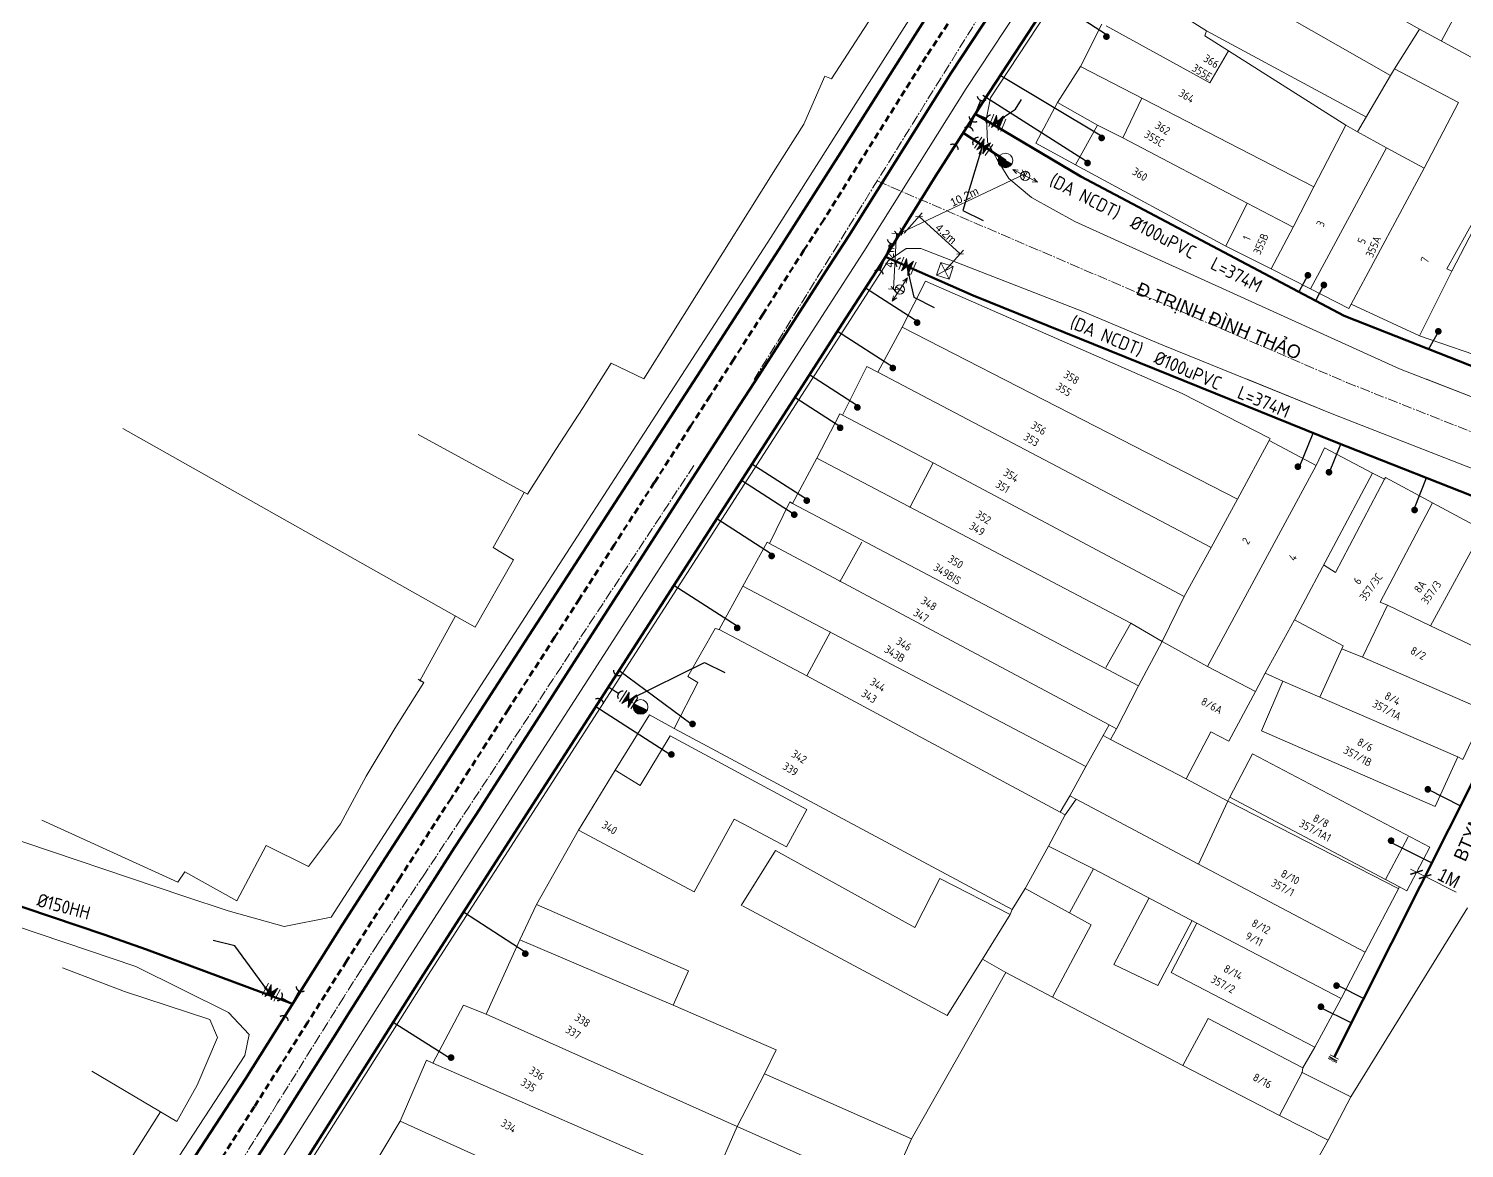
# Model space of a CAD drawing. Header units: inches. Extents: x 595615 to 1194060, y 1190840 to 2385448.
# Drawn here: x 596357.3 to 596464.9, y 1191717.7 to 1191801.6 of the extents above; entities that cross this region are included whole.
import ezdxf
from ezdxf.enums import TextEntityAlignment as Align

# ---------------------------------------------------------------- set-up
doc = ezdxf.new("R2010")
doc.units = ezdxf.units.IN
doc.header["$MEASUREMENT"] = 0
doc.linetypes.add('CENTER2', pattern=[1.125, 0.75, -0.125, 0.125, -0.125])
doc.linetypes.add('DASHED', pattern=[0.75, 0.5, -0.25])
doc.layers.get('Defpoints').update_dxf_attribs({"color": 1})
for name, color, linetype, lineweight in [('Chitiet', 4, 'Continuous', 9), ('DN 100 uPVC', 4, 'Continuous', 50), ('DN 150 CI', 4, 'Continuous', 50), ('DN 200 uPVC', 4, 'Continuous', 50), ('DN 25 PE', 40, 'Continuous', 30), ('DUONG CACH LE', 112, 'Continuous', 5), ('Hogacong', 45, 'Continuous', 5), ('KICH THUOT VAN', 3, 'Continuous', 5), ('NAM-CDAI', 220, 'Continuous', 25), ('Nen tim duong', 9, 'CENTER2', 0), ('Nen_HIEP TAN_TP', 9, 'Continuous', 0), ('Nen_HTHANH-TP', 9, 'Continuous', 0), ('Nen_SN-HTHANH-TP_new', 7, 'Continuous', 0), ('Nen_SN_HTHANH_old', 9, 'Continuous', 0), ('ONG BTCT', 61, 'DASHED', 100), ('ONG CAP 2 (DADT)', 140, 'Continuous', 70), ('ONG CAP 3 (DADT)', 221, 'Continuous', 50), ('ONGCAP2', 5, 'Continuous', 20), ('TEXT PIPE', 3, 'Continuous', 25), ('Text_GiaoThong', 142, 'Continuous', 0), ('TLK 15', 220, 'Continuous', 20), ('Trucuuhoa', 1, 'Continuous', 15), ('Trudien', 95, 'Continuous', 13), ('VAN', 7, 'Continuous', 20)]:
    doc.layers.add(name, color=color, linetype=linetype, lineweight=lineweight)
doc.layers.add('ki hieu van', color=170, linetype='Continuous')
doc.styles.add('Giao Thong', font='VAPTIMN_0.TTF', dxfattribs={"height": 1})
doc.styles.add('Kichthuoc', font='vn.shx', dxfattribs={"height": 0.6, "bigfont": 'bigfont.shx'})
doc.styles.add('Sonha_QTB', font='isocp.shx', dxfattribs={"height": 0.6, "bigfont": 'bigfont.shx'})
doc.styles.add('text', font='isocp2.shx')
doc.styles.add('VNI-HC', font='VHELVCN_0.TTF')
doc.dimstyles.new('d1', dxfattribs={"dimscale": 2, "dimtxt": 0.18, "dimasz": 0.18, "dimexe": 0.18, "dimexo": 0.02, "dimgap": 0.05, "dimtad": 2, "dimdec": 1, "dimrnd": 0.05, "dimzin": 0, "dimdsep": 46, "dimtxsty": 'Kichthuoc', "dimblk": 'OBLIQUE', "dimcen": 0.09, "dimclrd": 256, "dimclre": 256, "dimclrt": 256, "dimadec": 0, "dimazin": 0, "dimtfac": 1, "dimtdec": 1, "dimtofl": 0, "dimtmove": 0, "dimatfit": 3, "dimfxl": 1, "dimtolj": 1, "dimtzin": 0, "dimlwd": -1, "dimlwe": -1, "dimarcsym": 0})
doc.dimstyles.new('DUONG KICH THUOC', dxfattribs={"dimtxt": 1, "dimasz": 0.7, "dimexe": 0.5, "dimexo": 0.3, "dimgap": 0.2, "dimtad": 1, "dimzin": 0, "dimdsep": 46, "dimtxsty": 'VNI-HC', "dimblk": 'ARCHTICK', "dimcen": 0.09, "dimdle": 0.5, "dimclrd": 256, "dimclre": 256, "dimclrt": 256, "dimadec": 0, "dimazin": 0, "dimtfac": 1, "dimtofl": 0, "dimtmove": 0, "dimatfit": 3, "dimfxl": 1, "dimtolj": 1, "dimtzin": 0, "dimlwd": -1, "dimlwe": -1, "dimarcsym": 0})

# ---------------------------------------------------------------- blocks, each defined once
blk = doc.blocks.new('VAN')
at = {"layer": 'VAN'}
h = blk.add_hatch(color=256, dxfattribs=at)
h.paths.add_polyline_path([(0.21, -0.5), (0.49, 0), (0.21, 0.5)])
h.paths.add_polyline_path([(0.77, 0.5), (0.49, 0), (0.77, -0.5)])
at = {"layer": 'VAN', "ltscale": 100}
for p, q in [((0, 0.5), (0, -0.5)), ((0.77, -0.5), (0.21, 0.5)), ((0.21, -0.5), (0.77, 0.5)), ((0.21, 0.5), (0.21, -0.5)), ((0.77, 0.5), (0.77, -0.5)), ((0.98, 0.5), (0.98, -0.5))]:
    blk.add_line(p, q, dxfattribs=at)
blk = doc.blocks.new('TE+VAN')
at = {"layer": 'Chitiet', "ltscale": 100, "const_width": 0.1}
for points in [[(-0.35, 1.28, 0.571257), (0.35, 1.28)], [(1.1, 0.35, 0.571257), (1.1, -0.35)], [(0.35, -1.28, 0.571257), (-0.35, -1.28)]]:
    blk.add_lwpolyline(points, format="xyb", dxfattribs=at)
for points in [[(0, -1.08), (0, 1.08)], [(0.9, 0), (0, 0)]]:
    blk.add_lwpolyline(points, dxfattribs=at)
at = {"layer": 'VAN'}
blk.add_blockref('VAN', (1.3, 0), dxfattribs=at)
blk = doc.blocks.new('BIT')
at = {"layer": 'Chitiet', "ltscale": 100}
for p, q in [((0.35, 0), (-0.35, 0)), ((-0.3, -0.16), (-0.35, -0.21)), ((0.35, -0.16), (-0.35, -0.16)), ((-0.18, -0.16), (-0.34, -0.33)), ((-0.06, -0.16), (-0.22, -0.33)), ((0.07, -0.16), (-0.09, -0.33)), ((0.19, -0.16), (0.03, -0.33)), ((0.32, -0.16), (0.15, -0.33)), ((0.35, -0.25), (0.28, -0.33))]:
    blk.add_line(p, q, dxfattribs=at)
blk = doc.blocks.new('TRU DIEN TRON')
at = {"layer": 'Trudien'}
for p, q in [((-0.66, 0.15), (-1.05, 0)), ((-1.05, 0), (1.05, 0)), ((-0.66, -0.15), (-1.05, 0)), ((0, -0.35), (0, 0.35)), ((0.66, 0.15), (1.05, 0)), ((0.66, -0.15), (1.05, 0))]:
    blk.add_line(p, q, dxfattribs=at)
blk.add_circle((0, 0), 0.35, dxfattribs=at)
blk = doc.blocks.new('Hoga')
at = {"layer": 'Hogacong'}
for p, q in [((-0.5, 0.5), (0.5, -0.5)), ((-0.5, -0.5), (0.5, 0.5))]:
    blk.add_line(p, q, dxfattribs=at)
blk.add_lwpolyline([(-0.5, -0.5), (0.5, -0.5), (0.5, 0.5), (-0.5, 0.5)], close=True, dxfattribs=at)
blk = doc.blocks.new('_Oblique')
at = {"color": 0, "linetype": 'ByBlock', "lineweight": -2}
blk.add_line((-0.5, -0.5), (0.5, 0.5), dxfattribs=at)
blk = doc.blocks.new('*D49')
at = {"layer": 'Defpoints', "color": 0}
for p in [(596422.84, 1191786.26), (596422.12, 1191782.12), (596422.6, 1191782.09)]:
    blk.add_point(p, dxfattribs=at)
at = {"layer": 'KICH THUOT VAN'}
for p, q in [((596422.8, 1191786.26), (596422, 1191786.31)), ((596422.36, 1191786.28), (596422.12, 1191782.12)), ((596422.56, 1191782.09), (596421.76, 1191782.14))]:
    blk.add_line(p, q, dxfattribs=at)
at = {"layer": 'KICH THUOT VAN', "xscale": 0.36, "yscale": 0.36, "zscale": 0.36}
for p, rotation in [((596422.36, 1191786.28), 86.68574652316339), ((596422.12, 1191782.12), 266.6857465231634)]:
    blk.add_blockref('_Oblique', p, dxfattribs=dict(at, rotation=rotation))
at = {"layer": 'KICH THUOT VAN', "insert": (596421.86, 1191784.63), "char_height": 0.6, "attachment_point": 5, "rotation": 86.6857, "style": 'Kichthuoc'}
blk.add_mtext('\\A1;4.2m', dxfattribs=at)
blk = doc.blocks.new('*D50')
at = {"layer": 'Defpoints', "color": 0}
for p in [(596422.89, 1191786.29), (596427.13, 1191784.76), (596425.98, 1191783.49)]:
    blk.add_point(p, dxfattribs=at)
at = {"layer": 'KICH THUOT VAN'}
for p, q in [((596422.92, 1191786.32), (596424.28, 1191787.83)), ((596424.04, 1191787.56), (596427.13, 1191784.76)), ((596426.01, 1191783.52), (596427.37, 1191785.03))]:
    blk.add_line(p, q, dxfattribs=at)
at = {"layer": 'KICH THUOT VAN', "xscale": 0.36, "yscale": 0.36, "zscale": 0.36}
for p, rotation in [((596424.04, 1191787.56), 137.7972611343337), ((596427.13, 1191784.76), 317.7972611343337)]:
    blk.add_blockref('_Oblique', p, dxfattribs=dict(at, rotation=rotation))
at = {"layer": 'KICH THUOT VAN', "insert": (596426.06, 1191786.27), "char_height": 0.6, "attachment_point": 5, "rotation": 317.7973, "style": 'Kichthuoc'}
blk.add_mtext('\\A1;4.2m', dxfattribs=at)
blk = doc.blocks.new('*D51')
at = {"layer": 'Defpoints', "color": 0}
for p in [(596431.94, 1191790.74), (596432, 1191790.61), (596422.84, 1191786.26)]:
    blk.add_point(p, dxfattribs=at)
at = {"layer": 'KICH THUOT VAN'}
for p, q in [((596422.78, 1191786.38), (596431.94, 1191790.74)), ((596431.98, 1191790.65), (596431.78, 1191791.06)), ((596422.83, 1191786.29), (596422.63, 1191786.71))]:
    blk.add_line(p, q, dxfattribs=at)
at = {"layer": 'KICH THUOT VAN', "xscale": 0.36, "yscale": 0.36, "zscale": 0.36}
for p, rotation in [((596431.94, 1191790.74), 25.43259515850598), ((596422.78, 1191786.38), 205.432595158506)]:
    blk.add_blockref('_Oblique', p, dxfattribs=dict(at, rotation=rotation))
at = {"layer": 'KICH THUOT VAN', "insert": (596427.44, 1191789.04), "char_height": 0.6, "attachment_point": 5, "rotation": 25.4326, "style": 'Kichthuoc'}
blk.add_mtext('\\A1;10.2m', dxfattribs=at)
blk = doc.blocks.new('TLK 15')
at = {"layer": 'TLK 15', "linetype": 'Continuous', "const_width": 0.25}
blk.add_lwpolyline([(-0.125, 0, 1), (0.125, 0, 1)], format="xyb", close=True, dxfattribs=at)
blk = doc.blocks.new('_ArchTick')
at = {"color": 0, "linetype": 'ByBlock', "const_width": 0.15}
blk.add_lwpolyline([(-0.5, -0.5), (0.5, 0.5)], dxfattribs=at)
blk = doc.blocks.new('Trucuuhoa100')
at = {"layer": 'Trucuuhoa', "linetype": 'Continuous'}
blk.add_hatch(color=256, dxfattribs=at).paths.add_polyline_path([(0.55, 0, 0.414373), (0, 0.55, 0.414055), (-0.55, 0)])
blk.add_line((-0.55, 0), (0.55, 0), dxfattribs=at)
at = {"layer": 'Trucuuhoa', "linetype": 'Continuous', "flags": 128}
blk.add_lwpolyline([(0.55, -0.02), (0.89, -0.02)], dxfattribs=at)
at = {"layer": 'Trucuuhoa', "linetype": 'Continuous'}
blk.add_circle((0, 0), 0.551, dxfattribs=at)
blk = doc.blocks.new('*D140')
at = {"layer": 'Defpoints', "color": 0}
for p in [(596461.34, 1191738.4), (596461.98, 1191738.08), (596461.98, 1191738.08)]:
    blk.add_point(p, dxfattribs=at)
at = {"layer": 'DUONG CACH LE'}
for p, q in [((596461.47, 1191738.67), (596461.56, 1191738.85)), ((596460.89, 1191738.63), (596461.98, 1191738.08)), ((596461.98, 1191738.08), (596464.31, 1191736.91)), ((596462.11, 1191738.35), (596462.2, 1191738.53))]:
    blk.add_line(p, q, dxfattribs=at)
at = {"layer": 'DUONG CACH LE', "xscale": 0.7, "yscale": 0.7, "zscale": 0.7}
for p, rotation in [((596461.34, 1191738.4), 153.3030805866794), ((596461.98, 1191738.08), 333.3030805866794)]:
    blk.add_blockref('_ArchTick', p, dxfattribs=dict(at, rotation=rotation))
at = {"layer": 'DUONG CACH LE', "insert": (596463.77, 1191737.97), "char_height": 1, "attachment_point": 5, "rotation": 333.3031, "style": 'VNI-HC'}
blk.add_mtext('\\A1;1M', dxfattribs=at)

msp = doc.modelspace()

# ---------------------------------------------------------------- linework, layer by layer
at = {"layer": 'DN 100 uPVC'}
for points in [[(596430.514, 1191791.762), (596427.35, 1191793.844)], [(596421.515, 1191784.534), (596428.103, 1191781.637), (596455.279, 1191770.648), (596479.14, 1191761.244), (596524.333, 1191744.56), (596558.656, 1191730.195), (596583.782, 1191721.086), (596650.604, 1191689.966), (596704.037, 1191667.665), (596743.859, 1191656.536), (596751.991, 1191654.504)], [(596474.535, 1191763.059), (596455.173, 1191724.557)]]:
    msp.add_lwpolyline(points, dxfattribs=at)
at = {"layer": 'DN 150 CI'}
msp.add_lwpolyline([(596343.043, 1191740.439), (596347.119, 1191739.068), (596362.932, 1191733.748), (596366.131, 1191732.623), (596377.069, 1191728.544)], dxfattribs=at)
at = {"layer": 'DN 200 uPVC'}
msp.add_lwpolyline([(596428.254, 1191795.263), (596436.183, 1191790.574), (596455.902, 1191780.116), (596491.15, 1191766.249), (596536.002, 1191749.348), (596586.011, 1191730.238), (596630.448, 1191709.025), (596669.61, 1191691.214), (596680.302, 1191686.263), (596728.715, 1191669.115), (596769.45, 1191658.271)], dxfattribs=at)
at = {"layer": 'DN 25 PE'}
for p, q in [((596438.091, 1191801.172), (596433.923, 1191803.912)), ((596437.732, 1191793.577), (596430.131, 1191798.145)), ((596436.799, 1191791.573), (596428.814, 1191796.635)), ((596453.192, 1191783.16), (596452.527, 1191781.906)), ((596424.023, 1191779.61), (596420.019, 1191782.194)), ((596454.391, 1191782.43), (596453.765, 1191781.249)), ((596422.2, 1191776.203), (596417.928, 1191778.954)), ((596462.975, 1191778.955), (596462.243, 1191777.621)), ((596419.421, 1191773.376), (596415.827, 1191775.691)), ((596418.253, 1191771.724), (596414.732, 1191773.991)), ((596452.568, 1191768.809), (596453.588, 1191771.332)), ((596454.776, 1191768.268), (596455.656, 1191770.499)), ((596415.748, 1191766.265), (596411.513, 1191768.992)), ((596414.687, 1191765.213), (596410.723, 1191767.766)), ((596461.194, 1191765.687), (596462.091, 1191767.963)), ((596412.991, 1191762.241), (596408.873, 1191764.893)), ((596410.408, 1191756.851), (596405.663, 1191759.907)), ((596406.936, 1191749.525), (596401.542, 1191753.543)), ((596405.351, 1191747.235), (596399.803, 1191750.807)), ((596462.186, 1191744.623), (596464.642, 1191743.388)), ((596459.432, 1191740.646), (596462.49, 1191739.108)), ((596394.522, 1191732.427), (596389.888, 1191735.411)), ((596455.465, 1191729.907), (596457.379, 1191728.944)), ((596454.048, 1191728.325), (596456.458, 1191727.113)), ((596388.958, 1191724.389), (596384.604, 1191727.145))]:
    msp.add_line(p, q, dxfattribs=at)
at = {"layer": 'Nen tim duong'}
for p, q in [((596411.673, 1191775.336), (596436.51, 1191815.416)), ((596420.901, 1191790.227), (596456.083, 1191775.131)), ((596456.083, 1191775.131), (596472.928, 1191768.455)), ((596407.158, 1191768.892), (596390.339, 1191743.368)), ((596390.339, 1191743.368), (596386.953, 1191738.256)), ((596386.953, 1191738.256), (596383.467, 1191733.053)), ((596383.467, 1191733.053), (596380.91, 1191729.051)), ((596380.91, 1191729.051), (596375.956, 1191721.117)), ((596375.956, 1191721.117), (596371.492, 1191713.933))]:
    msp.add_line(p, q, dxfattribs=at)
at = {"layer": 'Nen_HIEP TAN_TP'}
for p, q in [((596419.955, 1191797.06), (596428.485, 1191810.52)), ((596421.885, 1191804.68), (596417.485, 1191797.88)), ((596416.975, 1191798.08), (596416.525, 1191797.06)), ((596417.485, 1191797.88), (596416.975, 1191798.08)), ((596412.925, 1191785.98), (596419.955, 1191797.06)), ((596416.525, 1191797.06), (596415.405, 1191794.48)), ((596415.405, 1191794.48), (596413.285, 1191791.14)), ((596413.285, 1191791.14), (596403.415, 1191775.4)), ((596386.477, 1191745.115), (596412.925, 1191785.98)), ((596400.955, 1191776.56), (596398.855, 1191773.24)), ((596400.955, 1191776.56), (596403.415, 1191775.4)), ((596398.855, 1191773.24), (596396.805, 1191770.09)), ((596390.765, 1191756.79), (596364.355, 1191771.66)), ((596386.485, 1191771.23), (596394.695, 1191766.74)), ((596396.805, 1191770.09), (596394.695, 1191766.74)), ((596394.445, 1191766.87), (596392.105, 1191762.74)), ((596392.105, 1191762.74), (596393.635, 1191761.83)), ((596393.635, 1191761.83), (596390.765, 1191756.79)), ((596389.295, 1191757.62), (596386.625, 1191752.76)), ((596386.485, 1191752.88), (596386.905, 1191752.63)), ((596386.625, 1191752.76), (596386.905, 1191752.63)), ((596386.485, 1191751.96), (596384.745, 1191749.18)), ((596386.905, 1191752.63), (596386.485, 1191751.96)), ((596384.745, 1191749.18), (596382.585, 1191745.61)), ((596382.585, 1191745.61), (596380.665, 1191742.03)), ((596347.721, 1191743.754), (596368.912, 1191736.622)), ((596368.475, 1191737.67), (596358.285, 1191742.32)), ((596380.665, 1191742.03), (596378.275, 1191738.83)), ((596375.095, 1191740.41), (596372.885, 1191736.26)), ((596378.275, 1191738.83), (596375.095, 1191740.41)), ((596368.995, 1191738.44), (596368.475, 1191737.67)), ((596372.885, 1191736.26), (596368.995, 1191738.44)), ((596359.825, 1191731.25), (596364.465, 1191729.48)), ((596364.465, 1191729.48), (596370.875, 1191727.37)), ((596370.875, 1191727.37), (596371.435, 1191726.02)), ((596371.435, 1191726.02), (596369.925, 1191722.44)), ((596368.395, 1191719.71), (596362.035, 1191723.49)), ((596369.925, 1191722.44), (596368.395, 1191719.71)), ((596364.625, 1191716.43), (596367.175, 1191720.44))]:
    msp.add_line(p, q, dxfattribs=at)
at = {"layer": 'Nen_HIEP TAN_TP', "linetype": 'Continuous'}
for p, q in [((596387.448, 1191731.026), (596421.016, 1191783.153)), ((596410.835, 1191759.855), (596409.068, 1191756.593)), ((596408.748, 1191756.683), (596406.701, 1191753.092)), ((596409.068, 1191756.593), (596408.748, 1191756.683)), ((596409.068, 1191756.593), (596409.068, 1191756.573)), ((596409.068, 1191756.593), (596415.631, 1191753.139)), ((596417.398, 1191756.43), (596415.631, 1191753.139)), ((596406.701, 1191753.092), (596407.451, 1191752.642)), ((596415.631, 1191753.139), (596434.619, 1191742.904)), ((596407.451, 1191752.642), (596405.684, 1191749.181)), ((596403.833, 1191750.219), (596401.256, 1191746.047)), ((596405.684, 1191749.181), (596403.833, 1191750.219)), ((596438.294, 1191749.447), (596437.844, 1191748.647)), ((596438.294, 1191749.447), (596438.844, 1191749.148)), ((596405.384, 1191748.621), (596403.137, 1191744.919)), ((596415.639, 1191743.109), (596405.384, 1191748.621)), ((596431.035, 1191735.621), (596405.684, 1191749.181)), ((596436.546, 1191746.336), (596437.844, 1191748.647)), ((596438.394, 1191748.347), (596437.844, 1191748.647)), ((596438.844, 1191749.148), (596438.394, 1191748.347)), ((596436.546, 1191746.336), (596435.358, 1191744.145)), ((596401.256, 1191746.047), (596398.51, 1191741.555)), ((596401.256, 1191746.047), (596403.137, 1191744.919)), ((596379.965, 1191735.03), (596386.477, 1191745.115)), ((596435.358, 1191744.145), (596434.619, 1191742.904)), ((596435.818, 1191743.895), (596435.358, 1191744.145)), ((596414.101, 1191740.318), (596415.639, 1191743.109)), ((596434.989, 1191742.714), (596435.818, 1191743.895)), ((596410.179, 1191742.374), (596407.174, 1191736.932)), ((596410.179, 1191742.374), (596410.9, 1191742.005)), ((596414.101, 1191740.318), (596410.9, 1191742.005)), ((596434.999, 1191742.714), (596433.751, 1191740.353)), ((596434.619, 1191742.904), (596434.989, 1191742.714)), ((596434.989, 1191742.714), (596434.999, 1191742.714)), ((596398.51, 1191741.555), (596395.374, 1191735.992)), ((596407.174, 1191736.932), (596398.51, 1191741.555)), ((596413.291, 1191740.027), (596410.715, 1191735.925)), ((596423.736, 1191734.265), (596413.291, 1191740.027)), ((596431.993, 1191737.192), (596433.751, 1191740.353)), ((596433.751, 1191740.353), (596437.132, 1191738.666)), ((596425.613, 1191737.937), (596423.736, 1191734.265)), ((596425.613, 1191737.937), (596430.865, 1191735.231)), ((596368.914, 1191736.621), (596372.255, 1191735.504)), ((596372.255, 1191735.504), (596376.456, 1191734.337)), ((596395.374, 1191735.992), (596394.107, 1191733.341)), ((596406.748, 1191731.022), (596395.374, 1191735.992)), ((596426.161, 1191727.677), (596410.805, 1191735.885)), ((596430.865, 1191735.231), (596431.035, 1191735.621)), ((596376.456, 1191734.337), (596379.965, 1191735.03)), ((596428.808, 1191731.879), (596430.865, 1191735.231)), ((596394.107, 1191733.341), (596391.581, 1191727.759)), ((596394.107, 1191733.341), (596405.611, 1191728.451)), ((596372.271, 1191727.894), (596365.328, 1191731.348)), ((596428.808, 1191731.879), (596426.161, 1191727.677)), ((596430.539, 1191730.881), (596428.808, 1191731.879)), ((596406.748, 1191731.022), (596405.611, 1191728.451)), ((596423.479, 1191718.415), (596430.539, 1191730.881)), ((596389.881, 1191728.448), (596387.584, 1191724.106)), ((596391.581, 1191727.759), (596389.881, 1191728.448)), ((596405.611, 1191728.451), (596413.323, 1191725.107)), ((596373.822, 1191726.245), (596372.271, 1191727.894)), ((596391.581, 1191727.759), (596410.418, 1191719.345)), ((596373.484, 1191724.675), (596373.822, 1191726.245)), ((596365.134, 1191711.848), (596373.484, 1191724.675)), ((596413.323, 1191725.107), (596412.455, 1191723.286)), ((596387.124, 1191724.316), (596385.148, 1191719.754)), ((596408.501, 1191714.973), (596387.584, 1191724.106)), ((596412.455, 1191723.286), (596410.418, 1191719.345)), ((596412.455, 1191723.286), (596423.479, 1191718.415)), ((596385.148, 1191719.754), (596375.65, 1191703.877)), ((596385.148, 1191719.754), (596391, 1191717.099)), ((596410.418, 1191719.345), (596408.501, 1191714.973))]:
    msp.add_line(p, q, dxfattribs=at)
msp.add_lwpolyline([(596365.328, 1191731.348), (596345.476, 1191738.03)], dxfattribs=at)
at = {"layer": 'Nen_HTHANH-TP', "linetype": 'Continuous'}
for p, q in [((596429.396, 1191796.45), (596442.12, 1191815.8)), ((596443.563, 1191811.771), (596461.552, 1191801.616)), ((596468.564, 1191810.672), (596463.212, 1191800.727)), ((596442.17, 1191803.63), (596445.602, 1191801.483)), ((596437.751, 1191801.987), (596436.134, 1191798.805)), ((596445.845, 1191797.583), (596438.061, 1191801.847)), ((596445.462, 1191801.103), (596445.602, 1191801.483)), ((596445.462, 1191801.103), (596447.253, 1191799.974)), ((596445.602, 1191801.483), (596457.587, 1191795.003)), ((596459.694, 1191798.644), (596461.552, 1191801.616)), ((596461.552, 1191801.616), (596470.776, 1191796.583)), ((596461.552, 1191801.616), (596461.552, 1191801.616)), ((596447.253, 1191799.974), (596445.845, 1191797.583)), ((596447.253, 1191799.974), (596456.037, 1191794.421)), ((596436.134, 1191798.805), (596434.426, 1191796.114)), ((596453.631, 1191789.779), (596436.134, 1191798.805)), ((596459.384, 1191798.124), (596456.918, 1191793.912)), ((596459.694, 1191798.644), (596459.384, 1191798.124)), ((596464.486, 1191796.118), (596459.694, 1191798.644)), ((596429.107, 1191794.96), (596429.396, 1191796.45)), ((596429.396, 1191796.45), (596429.396, 1191796.45)), ((596429.396, 1191796.45), (596429.396, 1191796.45)), ((596432.798, 1191793.063), (596434.426, 1191796.114)), ((596434.426, 1191796.114), (596437.427, 1191794.406)), ((596440.736, 1191796.429), (596439.318, 1191793.448)), ((596461.9, 1191791.196), (596464.486, 1191796.118)), ((596463.616, 1191783.638), (596470.786, 1191796.583)), ((596470.776, 1191796.583), (596463.986, 1191783.458)), ((596429.168, 1191793.13), (596429.107, 1191794.96)), ((596437.427, 1191794.406), (596435.78, 1191791.435)), ((596437.427, 1191794.406), (596439.318, 1191793.448)), ((596456.037, 1191794.421), (596453.631, 1191789.779)), ((596456.918, 1191793.912), (596456.037, 1191794.421)), ((596456.918, 1191793.912), (596459.079, 1191792.704)), ((596429.899, 1191791.83), (596429.168, 1191793.13)), ((596435.78, 1191791.435), (596432.798, 1191793.063)), ((596439.318, 1191793.448), (596448.642, 1191788.555)), ((596459.079, 1191792.704), (596453.387, 1191782.139)), ((596459.079, 1191792.704), (596461.9, 1191791.196)), ((596430.771, 1191790.421), (596429.899, 1191791.83)), ((596447.045, 1191785.344), (596435.78, 1191791.435)), ((596432.472, 1191788.982), (596430.771, 1191790.421)), ((596456.438, 1191780.982), (596461.9, 1191791.196)), ((596453.631, 1191789.779), (596452.094, 1191786.768)), ((596435.723, 1191787.185), (596432.472, 1191788.982)), ((596448.642, 1191788.555), (596447.045, 1191785.344)), ((596448.642, 1191788.555), (596452.094, 1191786.768)), ((596460.072, 1191776.155), (596435.723, 1191787.185)), ((596452.094, 1191786.768), (596450.446, 1191783.647)), ((596421.726, 1191784.244), (596423.085, 1191785.155)), ((596423.085, 1191785.155), (596424.175, 1191785.176)), ((596424.175, 1191785.176), (596436.319, 1191780.445)), ((596450.446, 1191783.647), (596447.045, 1191785.344)), ((596421.726, 1191784.244), (596421.016, 1191783.153)), ((596421.726, 1191784.244), (596421.726, 1191784.244)), ((596421.726, 1191784.244), (596421.726, 1191784.244)), ((596387.448, 1191731.026), (596421.016, 1191783.153)), ((596453.387, 1191782.139), (596450.446, 1191783.647)), ((596463.986, 1191783.458), (596461.55, 1191778.626)), ((596463.986, 1191783.458), (596463.616, 1191783.638)), ((596424.527, 1191782.726), (596422.77, 1191779.265)), ((596443.764, 1191774.291), (596424.527, 1191782.726)), ((596456.268, 1191780.672), (596453.387, 1191782.139)), ((596456.438, 1191780.982), (596456.268, 1191780.672)), ((596461.55, 1191778.626), (596456.438, 1191780.982)), ((596436.319, 1191780.445), (596442.321, 1191777.92)), ((596422.77, 1191779.265), (596420.962, 1191775.893)), ((596447.91, 1191766.385), (596422.77, 1191779.265)), ((596461.55, 1191778.626), (596468.842, 1191776.112)), ((596442.321, 1191777.92), (596455.025, 1191772.781)), ((596420.132, 1191776.312), (596418.295, 1191772.671)), ((596420.962, 1191775.893), (596420.132, 1191776.312)), ((596420.962, 1191775.893), (596445.943, 1191762.763)), ((596448.643, 1191775.365), (596455.025, 1191772.781)), ((596466.444, 1191773.68), (596460.072, 1191776.155)), ((596462.083, 1191775.376), (596466.444, 1191773.68)), ((596450.376, 1191770.917), (596443.764, 1191774.291)), ((596416.387, 1191769.459), (596418.115, 1191772.771)), ((596418.115, 1191772.771), (596418.295, 1191772.671)), ((596418.295, 1191772.671), (596425.108, 1191769.106)), ((596455.025, 1191772.781), (596472.01, 1191766.104)), ((596455.025, 1191772.781), (596472.01, 1191766.104)), ((596450.296, 1191770.767), (596447.91, 1191766.385)), ((596450.376, 1191770.917), (596450.296, 1191770.767)), ((596450.296, 1191770.767), (596453.808, 1191768.91)), ((596454.447, 1191770.21), (596453.808, 1191768.91)), ((596454.447, 1191770.21), (596458.038, 1191768.333)), ((596416.387, 1191769.459), (596414.55, 1191766.058)), ((596439.917, 1191757.068), (596416.387, 1191769.459)), ((596425.108, 1191769.106), (596423.34, 1191765.745)), ((596443.926, 1191759.072), (596425.108, 1191769.106)), ((596453.808, 1191768.91), (596445.68, 1191753.833)), ((596458.038, 1191768.333), (596452.197, 1191757.318)), ((596458.939, 1191767.864), (596455.264, 1191760.871)), ((596458.939, 1191767.864), (596458.038, 1191768.333)), ((596459.009, 1191767.994), (596458.939, 1191767.864)), ((596462.53, 1191766.097), (596459.009, 1191767.994)), ((596414.36, 1191766.168), (596412.833, 1191763.057)), ((596414.55, 1191766.058), (596414.36, 1191766.168)), ((596440.491, 1191752.369), (596414.55, 1191766.058)), ((596447.91, 1191766.385), (596445.943, 1191762.763)), ((596462.53, 1191766.097), (596458.616, 1191758.663)), ((596466.302, 1191764.08), (596462.53, 1191766.097)), ((596466.302, 1191764.08), (596462.378, 1191756.887)), ((596410.835, 1191759.855), (596412.663, 1191763.146)), ((596412.663, 1191763.146), (596412.833, 1191763.057)), ((596412.833, 1191763.057), (596438.294, 1191749.447)), ((596419.743, 1191763.152), (596418.105, 1191760.181)), ((596445.943, 1191762.763), (596443.926, 1191759.072)), ((596455.264, 1191760.871), (596454.374, 1191761.44)), ((596410.835, 1191759.855), (596409.068, 1191756.593)), ((596436.546, 1191746.336), (596410.835, 1191759.855)), ((596443.926, 1191759.072), (596442.279, 1191755.71)), ((596459.166, 1191758.424), (596457.28, 1191754.532)), ((596458.616, 1191758.663), (596459.166, 1191758.424)), ((596462.378, 1191756.887), (596459.166, 1191758.424)), ((596439.917, 1191757.068), (596438.05, 1191753.747)), ((596442.279, 1191755.71), (596439.917, 1191757.068)), ((596450, 1191753.337), (596452.197, 1191757.318)), ((596452.197, 1191757.318), (596455.839, 1191755.391)), ((596408.748, 1191756.683), (596406.701, 1191753.092)), ((596409.068, 1191756.593), (596408.748, 1191756.683)), ((596409.068, 1191756.593), (596415.631, 1191753.139)), ((596409.068, 1191756.593), (596409.068, 1191756.573)), ((596417.398, 1191756.43), (596415.631, 1191753.139)), ((596468.18, 1191754.131), (596462.378, 1191756.887)), ((596442.279, 1191755.71), (596440.491, 1191752.369)), ((596445.68, 1191753.833), (596442.279, 1191755.71)), ((596455.739, 1191755.161), (596454.082, 1191751.52)), ((596455.839, 1191755.391), (596455.739, 1191755.161)), ((596457.28, 1191754.532), (596455.739, 1191755.161)), ((596449.272, 1191751.956), (596445.68, 1191753.833)), ((596466.523, 1191750.51), (596457.28, 1191754.532)), ((596406.701, 1191753.092), (596407.451, 1191752.642)), ((596415.631, 1191753.139), (596434.619, 1191742.904)), ((596449.272, 1191751.956), (596450, 1191753.337)), ((596451.321, 1191752.738), (596449.704, 1191748.996)), ((596451.321, 1191752.738), (596450, 1191753.337)), ((596454.082, 1191751.52), (596451.321, 1191752.738)), ((596407.451, 1191752.642), (596405.684, 1191749.181)), ((596440.461, 1191752.329), (596438.844, 1191749.148)), ((596440.491, 1191752.369), (596440.461, 1191752.329)), ((596447.255, 1191748.234), (596449.272, 1191751.956)), ((596454.082, 1191751.52), (596464.436, 1191747.058)), ((596464.806, 1191746.858), (596466.523, 1191750.51)), ((596403.833, 1191750.219), (596401.256, 1191746.047)), ((596405.684, 1191749.181), (596403.833, 1191750.219)), ((596438.294, 1191749.447), (596437.844, 1191748.647)), ((596438.294, 1191749.447), (596438.844, 1191749.148)), ((596405.384, 1191748.621), (596403.137, 1191744.919)), ((596415.639, 1191743.109), (596405.384, 1191748.621)), ((596431.035, 1191735.621), (596405.684, 1191749.181)), ((596436.546, 1191746.336), (596437.844, 1191748.647)), ((596438.394, 1191748.347), (596437.844, 1191748.647)), ((596438.844, 1191749.148), (596438.394, 1191748.347)), ((596444.057, 1191745.402), (596445.924, 1191748.933)), ((596445.924, 1191748.933), (596447.255, 1191748.234)), ((596449.704, 1191748.996), (596462.739, 1191743.327)), ((596444.057, 1191745.402), (596438.394, 1191748.347)), ((596449.045, 1191747.276), (596447.348, 1191744.044)), ((596462.331, 1191740.286), (596449.045, 1191747.276)), ((596436.546, 1191746.336), (596435.358, 1191744.145)), ((596462.739, 1191743.327), (596464.436, 1191747.058)), ((596464.436, 1191747.058), (596464.806, 1191746.858)), ((596401.256, 1191746.047), (596398.51, 1191741.555)), ((596401.256, 1191746.047), (596403.137, 1191744.919)), ((596447.188, 1191743.734), (596444.057, 1191745.402)), ((596379.965, 1191735.03), (596386.477, 1191745.115)), ((596435.358, 1191744.145), (596434.619, 1191742.904)), ((596435.818, 1191743.895), (596435.358, 1191744.145)), ((596414.101, 1191740.318), (596415.639, 1191743.109)), ((596434.989, 1191742.714), (596435.818, 1191743.895)), ((596435.818, 1191743.895), (596445.002, 1191739.012)), ((596445.002, 1191739.012), (596447.188, 1191743.734)), ((596447.188, 1191743.734), (596447.348, 1191744.044)), ((596447.188, 1191743.734), (596459.954, 1191737.185)), ((596447.348, 1191744.044), (596459.023, 1191737.874)), ((596410.179, 1191742.374), (596407.174, 1191736.932)), ((596410.179, 1191742.374), (596410.9, 1191742.005)), ((596414.101, 1191740.318), (596410.9, 1191742.005)), ((596434.999, 1191742.714), (596433.751, 1191740.353)), ((596434.619, 1191742.904), (596434.989, 1191742.714)), ((596434.989, 1191742.714), (596434.999, 1191742.714)), ((596398.51, 1191741.555), (596395.374, 1191735.992)), ((596407.174, 1191736.932), (596398.51, 1191741.555)), ((596460.72, 1191741.065), (596459.023, 1191737.874)), ((596413.291, 1191740.027), (596410.715, 1191735.925)), ((596423.736, 1191734.265), (596413.291, 1191740.027)), ((596431.993, 1191737.192), (596433.751, 1191740.353)), ((596433.751, 1191740.353), (596437.132, 1191738.666)), ((596460.604, 1191737.005), (596462.331, 1191740.286)), ((596437.132, 1191738.666), (596435.325, 1191735.365)), ((596437.132, 1191738.666), (596444.876, 1191734.592)), ((596457.487, 1191732.423), (596445.002, 1191739.012)), ((596425.613, 1191737.937), (596423.736, 1191734.265)), ((596425.613, 1191737.937), (596430.865, 1191735.231)), ((596459.023, 1191737.874), (596460.073, 1191737.305)), ((596368.914, 1191736.621), (596372.255, 1191735.504)), ((596431.035, 1191735.621), (596431.993, 1191737.192)), ((596436.956, 1191734.476), (596431.993, 1191737.192)), ((596460.073, 1191737.305), (596457.487, 1191732.423)), ((596460.073, 1191737.305), (596460.604, 1191737.005)), ((596372.255, 1191735.504), (596376.456, 1191734.337)), ((596395.374, 1191735.992), (596394.107, 1191733.341)), ((596406.748, 1191731.022), (596395.374, 1191735.992)), ((596426.161, 1191727.677), (596410.805, 1191735.885)), ((596430.865, 1191735.231), (596431.035, 1191735.621)), ((596438.658, 1191731.487), (596441.284, 1191736.479)), ((596456.426, 1191721.572), (596465.155, 1191735.739)), ((596376.456, 1191734.337), (596379.965, 1191735.03)), ((596428.808, 1191731.879), (596430.865, 1191735.231)), ((596434.05, 1191729.054), (596436.956, 1191734.476)), ((596441.949, 1191729.92), (596444.515, 1191734.782)), ((596442.939, 1191730.901), (596444.876, 1191734.592)), ((596444.876, 1191734.592), (596455.7, 1191728.931)), ((596394.107, 1191733.341), (596391.581, 1191727.759)), ((596394.107, 1191733.341), (596405.611, 1191728.451)), ((596455.7, 1191728.931), (596457.487, 1191732.423)), ((596365.328, 1191731.348), (596365.328, 1191731.348)), ((596365.328, 1191731.348), (596365.328, 1191731.348)), ((596372.271, 1191727.894), (596365.328, 1191731.348)), ((596428.808, 1191731.879), (596426.161, 1191727.677)), ((596430.539, 1191730.881), (596428.808, 1191731.879)), ((596441.949, 1191729.92), (596438.658, 1191731.487)), ((596376.932, 1191714.418), (596387.448, 1191731.026)), ((596406.748, 1191731.022), (596405.611, 1191728.451)), ((596423.479, 1191718.415), (596430.539, 1191730.881)), ((596434.05, 1191729.054), (596430.539, 1191730.881)), ((596453.713, 1191725.29), (596442.939, 1191730.901)), ((596443.824, 1191723.912), (596434.05, 1191729.054)), ((596389.881, 1191728.448), (596387.584, 1191724.106)), ((596391.581, 1191727.759), (596389.881, 1191728.448)), ((596405.611, 1191728.451), (596413.323, 1191725.107)), ((596455.7, 1191728.931), (596453.713, 1191725.29)), ((596373.822, 1191726.245), (596372.271, 1191727.894)), ((596391.581, 1191727.759), (596410.418, 1191719.345)), ((596443.824, 1191723.912), (596445.711, 1191727.433)), ((596445.711, 1191727.433), (596452.814, 1191723.739)), ((596373.484, 1191724.675), (596373.822, 1191726.245)), ((596365.134, 1191711.848), (596373.484, 1191724.675)), ((596413.323, 1191725.107), (596412.455, 1191723.286)), ((596453.713, 1191725.29), (596452.814, 1191723.739)), ((596387.124, 1191724.316), (596385.148, 1191719.754)), ((596387.584, 1191724.106), (596387.124, 1191724.316)), ((596408.501, 1191714.973), (596387.584, 1191724.106)), ((596451.067, 1191720.167), (596443.824, 1191723.912)), ((596452.814, 1191723.739), (596452.755, 1191723.399)), ((596412.455, 1191723.286), (596410.418, 1191719.345)), ((596412.455, 1191723.286), (596423.479, 1191718.415)), ((596452.755, 1191723.399), (596451.067, 1191720.167)), ((596452.755, 1191723.399), (596456.426, 1191721.572)), ((596456.426, 1191721.572), (596454.719, 1191718.33)), ((596385.148, 1191719.754), (596375.65, 1191703.877)), ((596385.148, 1191719.754), (596391, 1191717.099)), ((596410.418, 1191719.345), (596408.501, 1191714.973)), ((596446.291, 1191703.374), (596410.418, 1191719.345)), ((596454.719, 1191718.33), (596451.067, 1191720.167)), ((596423.479, 1191718.415), (596421.662, 1191714.344)), ((596454.719, 1191718.33), (596446.291, 1191703.374))]:
    msp.add_line(p, q, dxfattribs=at)
at = {"layer": 'Nen_HTHANH-TP'}
msp.add_lwpolyline([(596459.384, 1191798.124), (596441.616, 1191808.285)], dxfattribs=at)
at = {"layer": 'Nen_HTHANH-TP', "linetype": 'Continuous'}
msp.add_point((596452.755, 1191723.399), dxfattribs=at)
at = {"layer": 'ONG BTCT'}
msp.add_lwpolyline([(596429.903, 1191807.649), (596424.576, 1191799.548), (596416.895, 1191787.324), (596415.414, 1191785.036), (596412.348, 1191780.275), (596410.148, 1191776.858), (596408.388, 1191774.125), (596406.913, 1191771.834), (596404.195, 1191767.613), (596401.208, 1191762.975), (596398.585, 1191758.902), (596396.744, 1191756.043), (596394.683, 1191752.842), (596393.253, 1191750.622), (596391.612, 1191748.074), (596390.34, 1191746.098), (596388.953, 1191743.944), (596387.351, 1191741.457), (596385.134, 1191738.013), (596383.82, 1191735.974), (596382.132, 1191733.34), (596381.124, 1191731.747), (596379.531, 1191729.232), (596378.223, 1191727.166), (596376.108, 1191723.825), (596374.225, 1191720.852, 0.0000082), (596374.225, 1191720.852), (596373.275, 1191719.352), (596369.28, 1191713.123)], format="xyb", dxfattribs=at)
at = {"layer": 'ONG CAP 2 (DADT)'}
msp.add_lwpolyline([(596431.766, 1191806.424), (596426.451, 1191798.343), (596418.774, 1191786.125), (596417.287, 1191783.827), (596414.223, 1191779.068), (596412.023, 1191775.651), (596410.262, 1191772.918), (596408.787, 1191770.627), (596406.069, 1191766.406), (596403.082, 1191761.768), (596400.459, 1191757.695), (596398.618, 1191754.836), (596396.557, 1191751.635), (596395.127, 1191749.415), (596393.487, 1191746.867), (596392.214, 1191744.891), (596390.827, 1191742.737), (596389.226, 1191740.25), (596387.008, 1191736.807), (596385.696, 1191734.769), (596384.012, 1191732.142), (596383.007, 1191730.555), (596381.414, 1191728.039), (596380.107, 1191725.974), (596377.991, 1191722.633), (596376.108, 1191719.659), (596375.155, 1191718.154), (596371.155, 1191711.917)], dxfattribs=at)
at = {"layer": 'ONG CAP 3 (DADT)'}
msp.add_lwpolyline([(596434.365, 1191817.934), (596422.923, 1191799.875, -0.0001018), (596422.923, 1191799.874), (596418.317, 1191792.612, -0.0000614), (596418.317, 1191792.612), (596413.767, 1191785.44), (596410.427, 1191780.28), (596407.378, 1191775.569), (596403.715, 1191769.909), (596399.422, 1191763.276), (596394.814, 1191756.18), (596390.675, 1191749.762), (596387.317, 1191744.572), (596384.061, 1191739.53), (596380.809, 1191734.493), (596373.534, 1191722.92), (596368.678, 1191715.459), (596363.539, 1191707.201), (596359.516, 1191700.423), (596356.075, 1191694.651), (596355.047, 1191692.941), (596346.201, 1191675.595), (596344.012, 1191670.674)], format="xyb", dxfattribs=at)
msp.add_lwpolyline([(596354.807, 1191675.761), (596360.014, 1191685.816), (596369.691, 1191703.783), (596377.693, 1191716.231), (596383.136, 1191724.827), (596386.872, 1191730.727), (596395.349, 1191743.89), (596402.366, 1191754.787), (596409.19, 1191765.384), (596415.334, 1191774.925), (596418.287, 1191779.511), (596421.146, 1191783.94), (596425.275, 1191790.585), (596428.812, 1191796.139), (596433.628, 1191803.463)], dxfattribs=at)
at = {"layer": 'ONGCAP2'}
msp.add_lwpolyline([(596353.435, 1191676.539), (596358.676, 1191686.659), (596368.398, 1191704.708), (596376.437, 1191717.215), (596381.877, 1191725.806), (596385.617, 1191731.712), (596394.098, 1191744.882), (596401.115, 1191755.779), (596407.939, 1191766.376), (596414.083, 1191775.916), (596417.037, 1191780.504), (596419.896, 1191784.934), (596427.571, 1191797.147), (596432.387, 1191804.471), (596438.058, 1191813.095), (596448.557, 1191828.794), (596454.764, 1191837.969), (596458.356, 1191843.279), (596461.587, 1191848.055), (596465.461, 1191853.782), (596469.978, 1191860.461), (596472.488, 1191864.171), (596476.159, 1191869.598)], dxfattribs=at)

# ---------------------------------------------------------------- block references
at = {"layer": 'Chitiet'}
for name, p, rotation in [('TE+VAN', (596428.254, 1191795.263), 337.7984518824915), ('TE+VAN', (596427.392, 1191793.817), 326.2345707531763), ('TE+VAN', (596421.515, 1191784.534), 337.7984518824915), ('TE+VAN', (596400.756, 1191752.287), 327.952003000832), ('TE+VAN', (596377.046, 1191728.553), 151.4815481129008), ('BIT', (596455.173, 1191724.557), 330.8497781517498)]:
    msp.add_blockref(name, p, dxfattribs=dict(at, rotation=rotation))
at = {"layer": 'Hogacong', "rotation": 341.5801171725572}
msp.add_blockref('Hoga', (596425.98, 1191783.49), dxfattribs=at)
at = {"layer": 'TLK 15', "rotation": 359.9999999934133}
for p in [(596438.091, 1191801.047), (596437.732, 1191793.452), (596436.674, 1191791.573), (596453.192, 1191783.16), (596454.391, 1191782.43), (596423.898, 1191779.61), (596422.075, 1191776.203), (596419.421, 1191773.251), (596418.128, 1191771.724), (596452.443, 1191768.809), (596454.776, 1191768.393), (596415.623, 1191766.265), (596461.194, 1191765.562), (596414.687, 1191765.213), (596412.991, 1191762.116), (596410.408, 1191756.726), (596407.061, 1191749.525), (596405.476, 1191747.235), (596462.186, 1191744.623), (596459.432, 1191740.771), (596394.522, 1191732.302), (596455.34, 1191729.907), (596454.173, 1191728.325), (596388.958, 1191724.514)]:
    msp.add_blockref('TLK 15', p, dxfattribs=at)
at = {"layer": 'TLK 15'}
for p in [(596438.091, 1191801.047), (596437.732, 1191793.452), (596436.674, 1191791.573), (596453.192, 1191783.16), (596454.391, 1191782.43), (596423.898, 1191779.61), (596462.975, 1191778.955), (596422.075, 1191776.203), (596419.421, 1191773.251), (596418.128, 1191771.724), (596452.443, 1191768.809), (596454.776, 1191768.393), (596415.623, 1191766.265), (596461.194, 1191765.562), (596414.687, 1191765.213), (596412.991, 1191762.116), (596410.408, 1191756.726), (596407.061, 1191749.525), (596405.476, 1191747.235), (596462.186, 1191744.623), (596459.432, 1191740.771), (596394.522, 1191732.302), (596455.34, 1191729.907), (596454.173, 1191728.325), (596388.958, 1191724.514)]:
    msp.add_blockref('TLK 15', p, dxfattribs=at)
at = {"layer": 'Trucuuhoa'}
for p, rotation in [((596430.514, 1191791.762), 150.1417211442658), ((596403.169, 1191750.8), 154.1637902107414)]:
    msp.add_blockref('Trucuuhoa100', p, dxfattribs=dict(at, rotation=rotation))
at = {"layer": 'Trudien'}
for p, rotation in [((596431.999, 1191790.61), 332.6127258459215), ((596422.602, 1191782.091), 57.24207293565294)]:
    msp.add_blockref('TRU DIEN TRON', p, dxfattribs=dict(at, rotation=rotation))

# ---------------------------------------------------------------- texts
at = {"layer": 'NAM-CDAI', "style": 'text'}
for s, rotation, p in [('(DA NCDT)', 332.75395, (596433.723, 1191789.94)), ('L=374M', 332.75395, (596445.805, 1191783.692)), ('(DA NCDT)', 337.39809, (596435.275, 1191779.246)), ('L=374M', 337.39809, (596447.824, 1191773.996))]:
    msp.add_text(s, height=1, rotation=rotation, dxfattribs=at).set_placement(p)
at = {"layer": 'Nen_SN-HTHANH-TP_new', "style": 'Sonha_QTB'}
for s, rotation, p in [('366', 328.45077, (596445.95, 1191799.197)), ('364', 328.45077, (596444.104, 1191796.595)), ('362', 328.45077, (596442.308, 1191794.187)), ('360', 328.45077, (596440.601, 1191790.728)), ('3', 66.31855, (596454.147, 1191787.022)), ('1', 66.31855, (596448.607, 1191785.937)), ('5', 66.31855, (596457.232, 1191785.734)), ('7', 66.31855, (596461.966, 1191784.305)), ('358', 328.45077, (596435.466, 1191775.499)), ('356', 328.45077, (596433.017, 1191771.697)), ('354', 328.45077, (596430.945, 1191768.155)), ('352', 328.45077, (596428.872, 1191765.013)), ('2', 54.31605, (596448.56, 1191763.241)), ('350', 328.45077, (596426.788, 1191761.678)), ('4', 54.31605, (596452.058, 1191762.009)), ('6', 54.31605, (596456.911, 1191760.247)), ('8A', 54.31605, (596461.601, 1191759.821)), ('348', 328.45077, (596424.784, 1191758.544)), ('346', 328.45077, (596422.902, 1191755.511)), ('8/2', 331.7918, (596461.463, 1191754.821)), ('344', 328.45077, (596420.959, 1191752.458)), ('8/4', 331.7918, (596459.546, 1191751.425)), ('8/6A', 331.7918, (596445.992, 1191750.893)), ('8/6', 331.7918, (596457.489, 1191747.963)), ('342', 328.45077, (596415.057, 1191747.067)), ('340', 328.45077, (596400.839, 1191741.747)), ('8/8', 331.7918, (596454.178, 1191742.26)), ('8/10', 331.7918, (596451.878, 1191738.045)), ('8/12', 331.7918, (596449.686, 1191734.333)), ('8/14', 331.7918, (596447.596, 1191730.907)), ('338', 328.45077, (596398.808, 1191727.31)), ('336', 328.45077, (596395.38, 1191723.332)), ('8/16', 331.7918, (596449.788, 1191722.772)), ('334', 328.45077, (596393.277, 1191719.39))]:
    msp.add_text(s, height=0.6, rotation=rotation, dxfattribs=at).set_placement(p, align=Align.MIDDLE)
at = {"layer": 'Nen_SN_HTHANH_old', "style": 'Sonha_QTB'}
for s, rotation, p in [('355E', 328.45077, (596445.256, 1191798.378)), ('355C', 328.45077, (596441.671, 1191793.402)), ('355B', 66.31855, (596449.667, 1191785.513)), ('355A', 66.31855, (596458.102, 1191785.301)), ('355', 328.45077, (596434.895, 1191774.596)), ('353', 328.45077, (596432.467, 1191770.839)), ('351', 328.45077, (596430.312, 1191767.311)), ('349', 328.45077, (596428.397, 1191764.141)), ('349BIS', 328.45077, (596426.172, 1191760.766)), ('357/3C', 54.31605, (596457.926, 1191759.796)), ('357/3', 54.31605, (596462.438, 1191759.383)), ('347', 328.45077, (596424.197, 1191757.656)), ('343B', 328.45077, (596422.222, 1191754.785)), ('343', 328.45077, (596420.3, 1191751.598)), ('357/1A', 331.7918, (596459.119, 1191750.57)), ('357/1B', 331.7918, (596456.932, 1191747.103)), ('339', 328.45077, (596414.404, 1191746.14)), ('357/1A1', 331.7918, (596453.74, 1191741.529)), ('357/1', 331.7918, (596451.316, 1191737.255)), ('9/11', 331.7918, (596449.168, 1191733.391)), ('357/2', 331.7918, (596446.833, 1191730.009)), ('337', 328.45077, (596398.113, 1191726.405)), ('335', 328.45077, (596394.761, 1191722.458))]:
    msp.add_text(s, height=0.6, rotation=rotation, dxfattribs=at).set_placement(p, align=Align.MIDDLE)
at = {"layer": 'TEXT PIPE', "style": 'text'}
for s, rotation, p in [('%%c100uPVC', 332.41883, (596439.778, 1191786.795)), ('%%c100uPVC', 337.06297, (596441.565, 1191776.601)), ('%%c150HH', 344.9571, (596357.835, 1191735.885))]:
    msp.add_text(s, height=1, rotation=rotation, dxfattribs=at).set_placement(p)
at = {"layer": 'Text_GiaoThong', "linetype": 'Continuous', "style": 'Giao Thong'}
for s, rotation, p in [('Ñ.TRÒNH ÑÌNH THAÛO', 337.90043, (596446.538, 1191779.78)), ('BTXM', 66.27904, (596465.287, 1191741.033))]:
    msp.add_text(s, height=1, rotation=rotation, dxfattribs=at).set_placement(p, align=Align.MIDDLE)

# ---------------------------------------------------------------- dimensions: what is measured, and where the dimension line sits
at = {"layer": 'DUONG CACH LE'}
dim = msp.add_aligned_dim(p1=(596461.34, 1191738.404), p2=(596461.975, 1191738.084), distance=0, text='1M', dimstyle='DUONG KICH THUOC', override={"dimpost": 'M'}, dxfattribs=at)
dim.commit()
dim.dimension.update_dxf_attribs({"geometry": '*D140', "text_midpoint": (596463.769, 1191737.965)})
at = {"layer": 'KICH THUOT VAN'}
for base, p1, p2, angle, picture, middle in [((596431.939, 1191790.737), (596422.843, 1191786.256), (596431.999, 1191790.61), 25.4326, '*D51', (596427.614, 1191788.68)), ((596427.133, 1191784.762), (596422.889, 1191786.293), (596425.98, 1191783.49), 317.79726, '*D50', (596425.791, 1191785.978)), ((596422.118, 1191782.12), (596422.843, 1191786.256), (596422.602, 1191782.091), 266.68575, '*D49', (596422.262, 1191784.603))]:
    dim = msp.add_linear_dim(base=base, p1=p1, p2=p2, angle=angle, dimstyle='d1', override={"dimpost": 'm'}, dxfattribs=at)
    dim.commit()
    dim.dimension.update_dxf_attribs({"geometry": picture, "text_midpoint": middle, "dimtype": 161})

# ---------------------------------------------------------------- leaders
at = {"layer": 'ki hieu van'}
for points in [[(596429.837, 1191794.662), (596431.274, 1191795.608), (596431.714, 1191796.337)], [(596428.8, 1191792.89), (596427.331, 1191788.016), (596428.857, 1191787.259)], [(596423.134, 1191783.822), (596423.642, 1191781.505), (596425.168, 1191780.748)], [(596402.277, 1191751.335), (596407.949, 1191754.135), (596409.475, 1191753.378)], [(596375.414, 1191729.238), (596372.736, 1191732.885), (596371.128, 1191733.29)]]:
    msp.add_leader(points, dimstyle='DUONG KICH THUOC', override={"dimgap": 0.2, "dimtad": 0}, dxfattribs=at)

doc.saveas('drawing.dxf')
